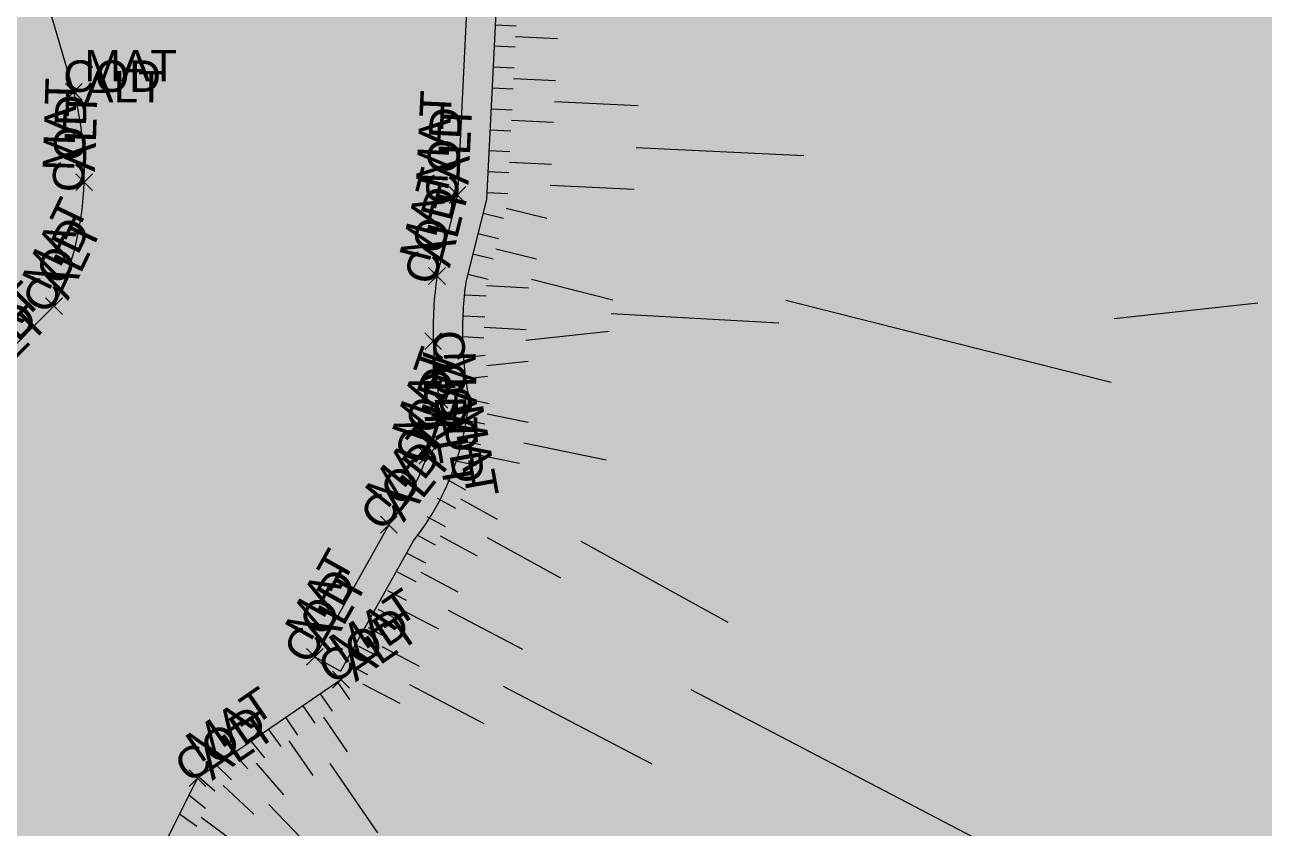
# Model space of a CAD drawing. Extents: x -24 to 1126, y -24 to 2053.
# Drawn here: x 1034.87 to 1049.64, y 1940.25 to 1949.83 of the extents above; entities that cross this region are included whole.
import ezdxf

# ---------------------------------------------------------------- set-up
doc = ezdxf.new("R2010")
doc.units = 0
doc.header["$LTSCALE"] = 2.5
doc.header["$PDMODE"] = 3
doc.header["$PDSIZE"] = 0.1
doc.layers.get('0').update_dxf_attribs({"linetype": 'CONTINUOUS'})
for name, color, linetype in [('T_BORDURES_TROTTOIR', 7, 'CONTINUOUS'), ('T_HACHURES', 7, 'CONTINUOUS'), ('T_MURS', 7, 'CONTINUOUS'), ('T_TALUS_BARBULES', 32, 'CONTINUOUS'), ('T_TALUS_CRÊTE', 34, 'CONTINUOUS'), ('TOPOALT', 7, 'CONTINUOUS'), ('TOPOCOD', 1, 'CONTINUOUS'), ('TOPOMAT', 4, 'CONTINUOUS')]:
    doc.layers.add(name, color=color, linetype=linetype)
doc.styles.add('ARIAL', font='arial.ttf')

msp = doc.modelspace()

# ---------------------------------------------------------------- linework, layer by layer
at = {"color": 0}
for p in [(1035.450763, 1949.025561), (1035.57482, 1947.949066), (1040.023465, 1947.795635), (1039.77979, 1946.829974), (1035.214997, 1946.471466), (1039.734979, 1946.053394), (1039.807116, 1945.354825), (1039.662044, 1944.684855), (1039.206207, 1943.865258), (1038.322856, 1942.289957), (1038.635389, 1942.016984), (1036.926621, 1940.841873)]:
    msp.add_point(p, dxfattribs=at)
at = {"layer": 'T_BORDURES_TROTTOIR'}
for p, q in [((1035.450763, 1949.025561), (1034.736476, 1951.481273)), ((1034.315211, 1945.570063), (1035.214997, 1946.471466))]:
    msp.add_line(p, q, dxfattribs=at)
for radius, start, end in [(3.703564820837009, 358.1616303287186, 14.98608503344697), (3.703564820836999, 334.4659724813004, 358.1616303287192)]:
    msp.add_arc((1031.873161399612, 1948.067876724758), radius, start, end, dxfattribs=at)
at = {"layer": 'T_HACHURES', "color": 31}
for points in [[(1042.306307703822, 1911.922302612389), (1035.496374264435, 2027.208273924347), (1042.306307703822, 2028.479740451129)], [(1042.306307703822, 1911.922302612389), (1042.306307703822, 2028.479740451129), (1045.250844292421, 1912.515841594806)], [(1045.250844292421, 1912.515841594806), (1042.306307703822, 2028.479740451129), (1045.250844292421, 2023.100874001942)], [(1035.496374264435, 1910.549604110495), (1033.871213551931, 2026.979776503734), (1035.496374264435, 2027.208273924347)], [(1035.496374264435, 1910.549604110495), (1035.496374264435, 2027.208273924347), (1042.306307703822, 1911.922302612389)], [(1033.871213551931, 1910.222015640616), (1033.871213551931, 2026.979776503734), (1035.496374264435, 1910.549604110495)], [(1045.250844292421, 1912.515841594806), (1045.250844292421, 2023.100874001942), (1053.74615424064, 1914.228266443424)], [(1053.74615424064, 1914.228266443424), (1045.250844292421, 2023.100874001942), (1053.74615424064, 2008.297411269055)]]:
    msp.add_solid(points, dxfattribs=at)
at = {"layer": 'T_MURS'}
for p, q in [((1040.135097, 1950.072584), (1040.023465, 1947.795635)), ((1040.484391158983, 1950.049612439903), (1040.371341142858, 1947.743740278109)), ((1040.023465, 1947.795635), (1039.77979, 1946.829974)), ((1040.371341142858, 1947.743740278109), (1040.123748290695, 1946.762553200189)), ((1039.206207, 1943.865258), (1038.322856, 1942.289957)), ((1039.497612297729, 1943.669330444466), (1038.628135368504, 1942.118771407248)), ((1038.322856, 1942.289957), (1038.628135368504, 1942.118771407248))]:
    msp.add_line(p, q, dxfattribs=at)
for centre, radius, start, end in [((1044.348297931212, 1946.176774497095), 4.614968505649676, 171.8630701578242, 181.5319766839251), ((1044.348297931212, 1946.176774497095), 4.264968505649923, 172.1056686132463, 181.5319766839296), ((1044.348297931212, 1946.176774497095), 4.614968505649671, 181.5319766839253, 190.2594075355026), ((1044.348297931212, 1946.176774497095), 4.264968505649666, 181.5319766839245, 190.8622111959134), ((1037.049690598671, 1945.601212711061), 2.768411412354693, 340.6702205200286, 354.8939383530217), ((1037.049690598554, 1945.601212710497), 3.118411412278896, 340.6702205305229, 355.8041423204366), ((1037.049690598671, 1945.601212711061), 2.768411412354704, 321.1665959059841, 340.6702205200292), ((1037.049690598671, 1945.601212711061), 3.118411412354698, 321.7197511539043, 340.6702205200298)]:
    msp.add_arc(centre, radius, start, end, dxfattribs=at)
at = {"layer": 'T_TALUS_BARBULES'}
for p, q in [((1040.473283703122, 1949.823054548655), (1040.722983787726, 1949.810812500263)), ((1040.716862763529, 1949.685962457961), (1041.216262932737, 1949.661478361177)), ((1040.46104165473, 1949.573354464051), (1040.710741739333, 1949.561112415659)), ((1040.448799606337, 1949.323654379447), (1040.698499690941, 1949.311412331055)), ((1040.692378666745, 1949.186562288753), (1041.191778835953, 1949.162078191969)), ((1040.436557557945, 1949.073954294844), (1040.686257642549, 1949.061712246451)), ((1041.179536787561, 1948.912378107365), (1042.178337125976, 1948.863409913796)), ((1040.424315509553, 1948.82425421024), (1040.674015594157, 1948.812012161848)), ((1040.667894569961, 1948.687162119546), (1041.167294739168, 1948.662678022761)), ((1040.412073461161, 1948.574554125636), (1040.661773545765, 1948.562312077244)), ((1040.399831412769, 1948.324854041032), (1040.649531497372, 1948.31261199264)), ((1042.153853029192, 1948.364009744589), (1044.151453706022, 1948.266073357451)), ((1040.643410473176, 1948.187761950338), (1041.142810642384, 1948.163277853554)), ((1040.387589364376, 1948.075153956428), (1040.63728944898, 1948.062911908036)), ((1041.130568593992, 1947.91357776895), (1042.129368932407, 1947.864609575381)), ((1040.375347315984, 1947.825453871824), (1040.625047400588, 1947.813211823432)), ((1040.330190428768, 1947.580663886524), (1040.572591996657, 1947.519496248963)), ((1040.603175815437, 1947.640697032907), (1041.087978951216, 1947.518361757784)), ((1040.269022791206, 1947.338262318635), (1040.511424359095, 1947.277094681074)), ((1040.480840540314, 1947.155893897129), (1040.965643676092, 1947.033558622006)), ((1040.207855153644, 1947.095860750746), (1040.450256721533, 1947.034693113185)), ((1040.146687516083, 1946.853459182857), (1040.389089083972, 1946.792291545295)), ((1040.371629189826, 1946.717483535903), (1040.87085871414, 1946.689736787387)), ((1040.904476038531, 1946.791157054117), (1041.874082310088, 1946.54648650387)), ((1040.11507774054, 1946.606549529082), (1040.364692502697, 1946.592676154824)), ((1043.935630128324, 1946.541948539156), (1047.814055214551, 1945.56326633817)), ((1041.85544438851, 1946.3846285282), (1043.852362485766, 1946.273641534138)), ((1047.85221581168, 1946.322384393763), (1049.564463012604, 1946.508306094809)), ((1040.101204366282, 1946.356934766925), (1040.350819128439, 1946.343061392667)), ((1040.087330992025, 1946.107320004768), (1040.336945754182, 1946.09344663051)), ((1040.34388244131, 1946.218254011589), (1040.843111965624, 1946.190507263073)), ((1040.839146262536, 1946.063820090583), (1041.833302702991, 1946.171769022498)), ((1040.107022548684, 1945.858588836589), (1040.355561658798, 1945.885576069568)), ((1040.369055275288, 1945.761306514511), (1040.866133495515, 1945.815280980469)), ((1040.134009781663, 1945.610049726476), (1040.382548891777, 1945.637036959455)), ((1040.157377545092, 1945.361686552766), (1040.402127517082, 1945.310721356693)), ((1040.376644919045, 1945.188346370698), (1040.866144863026, 1945.086415978551)), ((1040.106412349018, 1945.116936580776), (1040.351162321009, 1945.065971384703)), ((1040.055447152945, 1944.872186608786), (1040.300197124935, 1944.821221412712)), ((1040.815179666952, 1944.841666006561), (1041.794179554913, 1944.637805222268)), ((1040.004481956872, 1944.627436636795), (1040.249231928862, 1944.576471440722)), ((1040.274714526899, 1944.698846426717), (1040.764214470879, 1944.596916034571)), ((1039.900615474692, 1944.402238564454), (1040.119681603858, 1944.28178097419)), ((1039.780157884428, 1944.183172435288), (1039.999224013593, 1944.062714845024)), ((1040.059452808726, 1944.172247909607), (1040.497585067058, 1943.931332729079)), ((1039.659700294163, 1943.964106306122), (1039.878766423329, 1943.843648715858)), ((1039.539242703899, 1943.745040176956), (1039.758308833065, 1943.624582586692)), ((1039.818537628197, 1943.734115651275), (1040.256669886529, 1943.493200470747)), ((1040.377127476793, 1943.712266599913), (1041.253391993457, 1943.230436238856)), ((1041.494307173986, 1943.668568497188), (1043.246836207313, 1942.704907775075)), ((1039.421927816536, 1943.524290309584), (1039.643566903867, 1943.408635154199)), ((1039.306272661151, 1943.302651222253), (1039.527911748482, 1943.186996066868)), ((1039.585739326174, 1943.297815610534), (1040.029017500837, 1943.066505299764)), ((1039.190617505766, 1943.081012134922), (1039.412256593097, 1942.965356979537)), ((1039.074962350381, 1942.859373047591), (1039.296601437712, 1942.743717892206)), ((1039.354429015405, 1942.854537435872), (1039.797707190067, 1942.623227125102)), ((1039.913362345452, 1942.844866212433), (1040.799918694776, 1942.382245590894)), ((1038.959307194997, 1942.63773396026), (1039.180946282328, 1942.522078804875)), ((1038.843652039612, 1942.416094872929), (1039.065291126943, 1942.300439717544)), ((1039.123118704635, 1942.41125926121), (1039.566396879297, 1942.17994895044)), ((1038.727996884227, 1942.194455785598), (1038.949635971558, 1942.078800630213)), ((1038.594339835851, 1941.9887547001), (1038.73599929931, 1941.7827629614)), ((1038.891808393866, 1941.967981086548), (1039.335086568528, 1941.736670775778)), ((1039.450741723912, 1941.958309863109), (1040.337298073237, 1941.49568924157)), ((1040.568608384006, 1941.938967416232), (1042.341721082654, 1941.013726173154)), ((1038.388348097151, 1941.847095236641), (1038.53000756061, 1941.641103497941)), ((1042.804341704193, 1941.900282522478), (1046.350567101489, 1940.049800036321)), ((1038.182356358451, 1941.705435773182), (1038.32401582191, 1941.499444034482)), ((1037.976364619751, 1941.563776309724), (1038.11802408321, 1941.357784571024)), ((1038.42701169126, 1941.570273766212), (1038.710330618177, 1941.158290288812)), ((1037.770372881052, 1941.422116846265), (1037.917703381009, 1941.220142284049)), ((1037.564381142352, 1941.280457382806), (1037.722703395969, 1941.086978536392)), ((1038.01502821386, 1941.286954839294), (1038.298347140778, 1940.874971361894)), ((1037.358389403652, 1941.138797919348), (1037.527120282825, 1940.954325996245)), ((1037.152397664952, 1940.997138455889), (1037.330880199282, 1940.822084221609)), ((1037.624989806428, 1941.020594435365), (1037.95219887328, 1940.642528003941)), ((1038.504338879477, 1941.016630825353), (1039.070976733312, 1940.192663870554)), ((1036.946405926252, 1940.85547899243), (1037.133929746219, 1940.690146548714)), ((1037.232496280101, 1940.756084137962), (1037.598685249098, 1940.415634965566)), ((1036.824931632005, 1940.640056397905), (1037.020931722499, 1940.48486630632)), ((1037.776471513368, 1940.528544662239), (1038.471242152122, 1939.809313295066)), ((1036.712437521583, 1940.416796291481), (1036.916533859154, 1940.272419406245)), ((1036.968786377873, 1940.37856217551), (1037.368989980032, 1940.078833837145))]:
    msp.add_line(p, q, dxfattribs=at)
at = {"layer": 'T_TALUS_CRÊTE'}
for p, q in [((1038.635389, 1942.016984), (1036.926621, 1940.841873)), ((1036.926621, 1940.841873), (1035.68406, 1938.375839))]:
    msp.add_line(p, q, dxfattribs=at)

# ---------------------------------------------------------------- texts
at = {"layer": 'TOPOALT', "style": 'ARIAL'}
msp.add_attdef('ALT', (1035.575763, 1948.900561), '', height=0.3750000000000001, dxfattribs=at)
for p, height, rotation in [((1035.703765338159, 1948.069992009473), 0.3750000000000001, 88.16178991601332), ((1040.154436066498, 1947.914364018106), 0.375, 87.19320668763662), ((1039.931574602726, 1946.920590965164), 0.3750000000000001, 75.8376348852831), ((1035.381668851312, 1946.530376898653), 0.375, 64.46617876025572), ((1034.491987624061, 1945.570221699504), 0.375, 45.05143671796266), ((1039.821372888397, 1944.761433752419), 0.3750000000000001, 70.67048432107393), ((1039.613365265953, 1945.925097079962), 0.375, 271.5318558951695), ((1039.706377452295, 1945.209560603101), 0.3750000000000001, 280.2593074803255), ((1039.381960726442, 1943.884248198566), 0.375, 51.16688690165422), ((1038.493022057592, 1942.337847634197), 0.375, 60.71844441292296), ((1038.809214601079, 1941.984817862379), 0.375, 34.51610427343371), ((1037.100446601079, 1940.809706862379), 0.375, 34.51610427343371)]:
    msp.add_attdef('ALT', p, '', height=height, rotation=rotation, dxfattribs=at)
at = {"layer": 'TOPOCOD', "style": 'ARIAL'}
msp.add_attdef('COD', (1035.325763, 1949.025561), '', height=0.3750000000000001, dxfattribs=at)
for p, height, rotation in [((1035.570810335656, 1947.824130326184), 0.3750000000000001, 88.16178991601332), ((1040.017343975804, 1947.670784957698), 0.375, 87.19320668763662), ((1039.749206181219, 1946.708773216055), 0.3750000000000001, 75.8376348852831), ((1035.16111652367, 1946.358674625017), 0.375, 64.46617876025572), ((1034.226902037722, 1945.481595338217), 0.375, 45.05143671796266), ((1039.731637407004, 1946.178349327042), 0.375, 271.5318558951695), ((1039.620668932011, 1944.566901179592), 0.3750000000000001, 70.67048432107393), ((1039.784853075403, 1945.477826472302), 0.3750000000000001, 280.2593074803255), ((1039.127825236062, 1943.767886037496), 0.375, 51.16688690165422), ((1038.261718288303, 1942.180928654106), 0.375, 60.71844441292296), ((1038.53239313065, 1941.946154268271), 0.375, 34.51610427343371), ((1036.82362513065, 1940.771043268271), 0.375, 34.51610427343371)]:
    msp.add_attdef('COD', p, '', height=height, rotation=rotation, dxfattribs=at)
at = {"layer": 'TOPOMAT', "style": 'ARIAL'}
msp.add_attdef('MAT', (1035.575763, 1949.150561), '', height=0.3750000000000001, dxfattribs=at)
for p, height, rotation in [((1035.453893990527, 1948.078011338159), 0.3750000000000001, 88.16178991601332), ((1039.904735981894, 1947.926606066498), 0.375, 87.19320668763662), ((1039.689173034836, 1946.981758602725), 0.3750000000000001, 75.8376348852831), ((1035.156086101347, 1946.638137851312), 0.375, 64.46617876025572), ((1034.315052300496, 1945.746839624061), 0.375, 45.05143671796266), ((1039.58546524758, 1944.844183888397), 0.3750000000000001, 70.67048432107393), ((1039.863275920038, 1945.931780265953), 0.375, 271.5318558951695), ((1039.952380396898, 1945.254086452295), 0.3750000000000001, 280.2593074803255), ((1039.187216801434, 1944.041011726443), 0.375, 51.16688690165422), ((1038.274965365803, 1942.460123057591), 0.375, 60.71844441292296), ((1038.667555137621, 1942.190809601079), 0.375, 34.51610427343371), ((1036.958787137621, 1941.015698601079), 0.375, 34.51610427343371)]:
    msp.add_attdef('MAT', p, '', height=height, rotation=rotation, dxfattribs=at)

doc.saveas('drawing.dxf')
